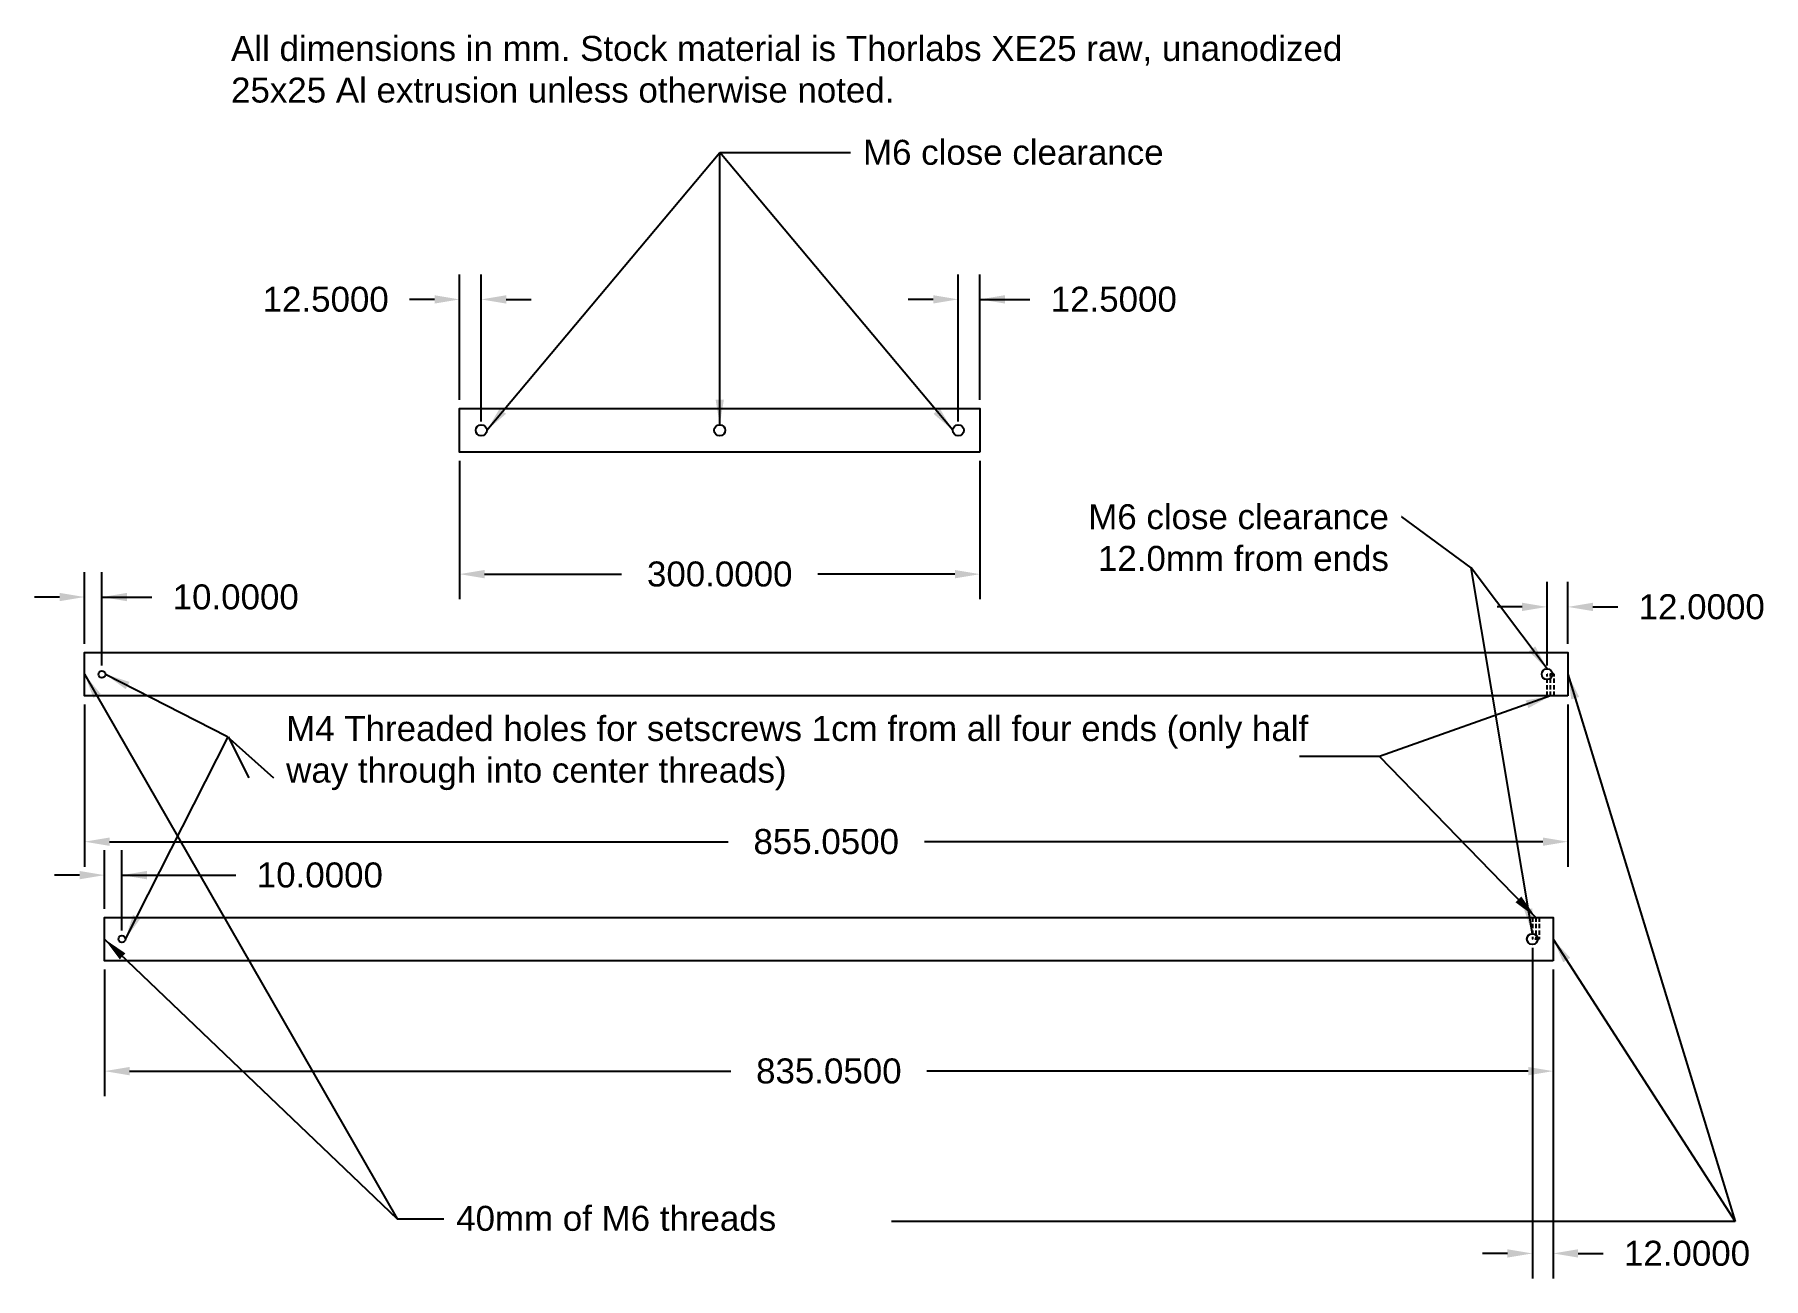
# Model space of a CAD drawing. Header units: inches. Extents: x 101 to 1098, y 80 to 797.
import ezdxf

# ---------------------------------------------------------------- set-up
doc = ezdxf.new("R2010")
doc.units = ezdxf.units.IN
doc.header["$MEASUREMENT"] = 0
doc.linetypes.add('DASHED', pattern=[0.375, 0.25, -0.125])
doc.layers.add('bar', color=7, linetype='Continuous')
doc.layers.add('dim', color=3, linetype='Continuous')
doc.styles.get("Standard").update_dxf_attribs({"font": 'arial.ttf'})
doc.dimstyles.get("Standard").update_dxf_attribs({"dimscale": 80, "dimtxt": 0.18, "dimasz": 0.18, "dimexe": 0.18, "dimexo": 0.0625, "dimgap": 0.09, "dimtad": 0, "dimtih": 1, "dimtoh": 1, "dimdec": 4, "dimzin": 0, "dimdsep": 46, "dimtxsty": 'Standard', "dimcen": 0.09, "dimadec": 0, "dimazin": 0, "dimtfac": 1, "dimtdec": 4, "dimtofl": 0, "dimtmove": 0, "dimatfit": 3, "dimfxl": 1, "dimtolj": 1, "dimtzin": 0, "dimarcsym": 0})

# ---------------------------------------------------------------- blocks, each defined once
blk = doc.blocks.new('*D7')
at = {"layer": 'Defpoints', "color": 0}
for p in [(141.61, 262.86), (976.66, 262.86), (976.66, 199.27)]:
    blk.add_point(p, dxfattribs=at)
at = {"layer": 'dim', "color": 0, "lineweight": -2}
for p, q in [((141.61, 257.86), (141.61, 184.87)), ((976.66, 257.86), (976.66, 184.87)), ((156.01, 199.27), (502.57, 199.27)), ((962.26, 199.27), (615.71, 199.27))]:
    blk.add_line(p, q, dxfattribs=at)
at = {"layer": 'dim', "color": 0}
for points in [[(156.01, 201.67), (156.01, 196.87), (141.61, 199.27)], [(962.26, 196.87), (962.26, 201.67), (976.66, 199.27)]]:
    blk.add_solid(points, dxfattribs=at)
at = {"layer": 'dim', "color": 0, "insert": (559.14, 199.27), "char_height": 14.4, "attachment_point": 5}
blk.add_mtext('\\A1;835.0500', dxfattribs=at)
blk = doc.blocks.new('*D8')
at = {"layer": 'Defpoints', "color": 0}
for p in [(130.09, 415.5), (985.14, 415.5), (985.14, 331.49)]:
    blk.add_point(p, dxfattribs=at)
at = {"layer": 'dim', "color": 0, "lineweight": -2}
for p, q in [((130.09, 410.5), (130.09, 317.09)), ((985.14, 410.5), (985.14, 317.09)), ((144.49, 331.49), (501.05, 331.49)), ((970.74, 331.49), (614.19, 331.49))]:
    blk.add_line(p, q, dxfattribs=at)
at = {"layer": 'dim', "color": 0}
for points in [[(144.49, 333.89), (144.49, 329.09), (130.09, 331.49)], [(970.74, 329.09), (970.74, 333.89), (985.14, 331.49)]]:
    blk.add_solid(points, dxfattribs=at)
at = {"layer": 'dim', "color": 0, "insert": (557.62, 331.49), "char_height": 14.4, "attachment_point": 5}
blk.add_mtext('\\A1;855.0500', dxfattribs=at)
blk = doc.blocks.new('*D9')
at = {"layer": 'Defpoints', "color": 0}
for p in [(346.25, 556.07), (646.25, 556.07), (646.25, 485.67)]:
    blk.add_point(p, dxfattribs=at)
at = {"layer": 'dim', "color": 0, "lineweight": -2}
for p, q in [((346.25, 551.07), (346.25, 471.27)), ((646.25, 551.07), (646.25, 471.27)), ((360.65, 485.67), (439.68, 485.67)), ((631.85, 485.67), (552.82, 485.67))]:
    blk.add_line(p, q, dxfattribs=at)
at = {"layer": 'dim', "color": 0}
for points in [[(360.65, 488.07), (360.65, 483.27), (346.25, 485.67)], [(631.85, 483.27), (631.85, 488.07), (646.25, 485.67)]]:
    blk.add_solid(points, dxfattribs=at)
at = {"layer": 'dim', "color": 0, "insert": (496.25, 485.67), "char_height": 14.4, "attachment_point": 5}
blk.add_mtext('\\A1;300.0000', dxfattribs=at)
blk = doc.blocks.new('*D10')
at = {"layer": 'Defpoints', "color": 0}
for p in [(346.25, 644), (346.25, 581.07), (358.75, 568.57)]:
    blk.add_point(p, dxfattribs=at)
at = {"layer": 'dim', "color": 0, "lineweight": -2}
for p, q in [((346.25, 586.07), (346.25, 658.4)), ((358.75, 573.57), (358.75, 658.4)), ((331.85, 644), (317.45, 644)), ((373.15, 644), (387.55, 644))]:
    blk.add_line(p, q, dxfattribs=at)
at = {"layer": 'dim', "color": 0}
for points in [[(331.85, 641.6), (331.85, 646.4), (346.25, 644)], [(373.15, 646.4), (373.15, 641.6), (358.75, 644)]]:
    blk.add_solid(points, dxfattribs=at)
at = {"layer": 'dim', "color": 0, "insert": (269.11, 644), "char_height": 14.4, "attachment_point": 5}
blk.add_mtext('\\A1;12.5000', dxfattribs=at)
blk = doc.blocks.new('*D11')
at = {"layer": 'Defpoints', "color": 0}
for p in [(633.75, 644.04), (646.25, 581.07), (633.75, 568.57)]:
    blk.add_point(p, dxfattribs=at)
at = {"layer": 'dim', "color": 0, "lineweight": -2}
for p, q in [((633.75, 573.57), (633.75, 658.44)), ((646.25, 586.07), (646.25, 658.44)), ((619.35, 644.04), (604.95, 644.04)), ((646.25, 644.04), (675.05, 644.04)), ((660.65, 644.04), (675.05, 644.04))]:
    blk.add_line(p, q, dxfattribs=at)
at = {"layer": 'dim', "color": 0}
for points in [[(619.35, 641.64), (619.35, 646.44), (633.75, 644.04)], [(660.65, 646.44), (660.65, 641.64), (646.25, 644.04)]]:
    blk.add_solid(points, dxfattribs=at)
at = {"layer": 'dim', "color": 0, "insert": (723.39, 644.04), "char_height": 14.4, "attachment_point": 5}
blk.add_mtext('\\A1;12.5000', dxfattribs=at)
blk = doc.blocks.new('*D13')
at = {"layer": 'Defpoints', "color": 0}
for p in [(130.09, 472.48), (130.09, 440.5), (140.09, 428)]:
    blk.add_point(p, dxfattribs=at)
at = {"layer": 'dim', "color": 0, "lineweight": -2}
for p, q in [((130.09, 445.5), (130.09, 486.88)), ((140.09, 433), (140.09, 486.88)), ((115.69, 472.48), (101.29, 472.48)), ((140.09, 472.48), (168.89, 472.48)), ((154.49, 472.48), (168.89, 472.48))]:
    blk.add_line(p, q, dxfattribs=at)
at = {"layer": 'dim', "color": 0}
for points in [[(115.69, 470.08), (115.69, 474.88), (130.09, 472.48)], [(154.49, 474.88), (154.49, 470.08), (140.09, 472.48)]]:
    blk.add_solid(points, dxfattribs=at)
at = {"layer": 'dim', "color": 0, "insert": (217.24, 472.48), "char_height": 14.4, "attachment_point": 5}
blk.add_mtext('\\A1;10.0000', dxfattribs=at)
blk = doc.blocks.new('*D14')
at = {"layer": 'Defpoints', "color": 0}
for p in [(141.61, 312.22), (141.61, 287.86), (151.61, 275.36)]:
    blk.add_point(p, dxfattribs=at)
at = {"layer": 'dim', "color": 0, "lineweight": -2}
for p, q in [((141.61, 292.86), (141.61, 326.62)), ((151.61, 280.36), (151.61, 326.62)), ((127.21, 312.22), (112.81, 312.22)), ((151.61, 312.22), (217.39, 312.22)), ((166.01, 312.22), (180.41, 312.22))]:
    blk.add_line(p, q, dxfattribs=at)
at = {"layer": 'dim', "color": 0}
for points in [[(127.21, 309.82), (127.21, 314.62), (141.61, 312.22)], [(166.01, 314.62), (166.01, 309.82), (151.61, 312.22)]]:
    blk.add_solid(points, dxfattribs=at)
at = {"layer": 'dim', "color": 0, "insert": (265.74, 312.22), "char_height": 14.4, "attachment_point": 5}
blk.add_mtext('\\A1;10.0000', dxfattribs=at)
blk = doc.blocks.new('*D15')
at = {"layer": 'Defpoints', "color": 0}
for p in [(985.14, 466.8), (985.14, 440.5), (973.14, 428)]:
    blk.add_point(p, dxfattribs=at)
at = {"layer": 'dim', "color": 0, "lineweight": -2, "ltscale": 10}
for p, q in [((973.14, 433), (973.14, 481.2)), ((985.14, 445.5), (985.14, 481.2)), ((958.74, 466.8), (944.34, 466.8)), ((999.54, 466.8), (1013.94, 466.8))]:
    blk.add_line(p, q, dxfattribs=at)
at = {"layer": 'dim', "color": 0}
for points in [[(958.74, 464.4), (958.74, 469.2), (973.14, 466.8)], [(999.54, 469.2), (999.54, 464.4), (985.14, 466.8)]]:
    blk.add_solid(points, dxfattribs=at)
at = {"layer": 'dim', "color": 0, "ltscale": 10, "insert": (1062.29, 466.8), "char_height": 14.4, "attachment_point": 5}
blk.add_mtext('\\A1;12.0000', dxfattribs=at)
blk = doc.blocks.new('*D16')
at = {"layer": 'Defpoints', "color": 0}
for p in [(964.66, 275.36), (976.66, 262.86), (976.66, 94.2)]:
    blk.add_point(p, dxfattribs=at)
at = {"layer": 'dim', "color": 0, "lineweight": -2, "ltscale": 10}
for p, q in [((964.66, 270.36), (964.66, 79.8)), ((976.66, 257.86), (976.66, 79.8)), ((950.26, 94.2), (935.86, 94.2)), ((991.06, 94.2), (1005.46, 94.2))]:
    blk.add_line(p, q, dxfattribs=at)
at = {"layer": 'dim', "color": 0}
for points in [[(950.26, 91.8), (950.26, 96.6), (964.66, 94.2)], [(991.06, 96.6), (991.06, 91.8), (976.66, 94.2)]]:
    blk.add_solid(points, dxfattribs=at)
at = {"layer": 'dim', "color": 0, "ltscale": 10, "insert": (1053.81, 94.2), "char_height": 14.4, "attachment_point": 5}
blk.add_mtext('\\A1;12.0000', dxfattribs=at)

msp = doc.modelspace()

# ---------------------------------------------------------------- linework, layer by layer
at = {"layer": 'bar', "linetype": 'DASHED', "ltscale": 10}
for p, q in [((977.1431, 427.99731), (973.1431, 427.99731)), ((973.1431, 415.49731), (973.1431, 427.99731)), ((975.1431, 415.49731), (975.1431, 427.99731)), ((977.1431, 415.49731), (977.1431, 427.99731)), ((964.66346, 287.86381), (964.66346, 275.36381)), ((966.66346, 287.86381), (966.66346, 275.36381)), ((968.66346, 287.86381), (968.66346, 275.36381)), ((968.66346, 275.36381), (964.66346, 275.36381))]:
    msp.add_line(p, q, dxfattribs=at)
at = {"layer": 'bar'}
for points in [[(646.25168, 556.06972), (346.25168, 556.06972), (346.25168, 581.06972), (646.25168, 581.06972)], [(985.1431, 415.49731), (130.0931, 415.49731), (130.0931, 440.49731), (985.1431, 440.49731)], [(976.66346, 262.86381), (141.61346, 262.86381), (141.61346, 287.86381), (976.66346, 287.86381)]]:
    msp.add_lwpolyline(points, close=True, dxfattribs=at)
for centre, radius in [((358.75168, 568.56972), 3.2), ((496.25168, 568.56972), 3.2), ((633.75168, 568.56972), 3.2), ((140.0931, 427.99731), 2), ((973.1431, 427.99731), 3.1), ((151.61346, 275.36381), 2), ((964.66346, 275.36381), 3.1)]:
    msp.add_circle(centre, radius, dxfattribs=at)

# ---------------------------------------------------------------- texts
at = {"layer": 'dim', "char_height": 14.4}
for s, insert, width, attachment_point in [('{All dimensions in mm. Stock material is Thorlabs XE25 raw, unanodized 25x25 Al extrusion unless otherwise noted.}', (214.55366, 757.25634), 677.4044185, 7), ('{M6 close clearance}', (578.82773, 721.38141), 677.4044185, 7), ('{M6 close clearance\\P12.0mm from ends  }', (881.94715, 525.97651), 221.8470216, 3), ('{M4 Threaded holes for setscrews 1cm from all four ends (only half way through into center threads)}', (246.31095, 361.17239), 602.9644606, 7), ('40mm of M6 threads', (344.31847, 107.02718), 491.8190456, 7)]:
    msp.add_mtext(s, dxfattribs=dict(at, insert=insert, width=width, attachment_point=attachment_point))

# ---------------------------------------------------------------- dimensions: what is measured, and where the dimension line sits
at = {"layer": 'dim'}
for base, p1, p2, picture, middle in [((346.25168, 643.99635), (358.75168, 568.56972), (346.25168, 581.06972), '*D10', (269.10882, 643.99635)), ((646.25168, 485.67379), (346.25168, 556.06972), (646.25168, 556.06972), '*D9', (496.25168, 485.67379)), ((976.66346, 199.26652), (141.61346, 262.86381), (976.66346, 262.86381), '*D7', (559.13846, 199.26652))]:
    dim = msp.add_linear_dim(base=base, p1=p1, p2=p2, angle=180, dimstyle='Standard', dxfattribs=at)
    dim.commit()
    dim.dimension.update_dxf_attribs({"geometry": picture, "text_midpoint": middle})
for base, p1, p2, picture, middle in [((633.75168, 644.04037), (646.25168, 581.06972), (633.75168, 568.56972), '*D11', (723.39454, 644.04037)), ((985.1431, 331.49365), (130.0931, 415.49731), (985.1431, 415.49731), '*D8', (557.6181, 331.49365))]:
    dim = msp.add_linear_dim(base=base, p1=p1, p2=p2, angle=180, dimstyle='Standard', dxfattribs=at)
    dim.commit()
    dim.dimension.update_dxf_attribs({"geometry": picture, "text_midpoint": middle, "dimtype": 160})
for base, p1, p2, picture, middle in [((130.0931, 472.48066), (140.0931, 427.99731), (130.0931, 440.49731), '*D13', (217.23596, 472.48066)), ((141.61346, 312.21837), (151.61346, 275.36381), (141.61346, 287.86381), '*D14', (265.73616, 312.21837))]:
    dim = msp.add_linear_dim(base=base, p1=p1, p2=p2, dimstyle='Standard', dxfattribs=at)
    dim.commit()
    dim.dimension.update_dxf_attribs({"geometry": picture, "text_midpoint": middle, "dimtype": 160})
at = {"layer": 'dim', "ltscale": 10}
for base, p1, p2, picture, middle in [((985.1431, 466.79963), (973.1431, 427.99731), (985.1431, 440.49731), '*D15', (1062.28596, 466.79963)), ((976.66346, 94.20305), (964.66346, 275.36381), (976.66346, 262.86381), '*D16', (1053.80632, 94.20305))]:
    dim = msp.add_linear_dim(base=base, p1=p1, p2=p2, dimstyle='Standard', dxfattribs=at)
    dim.commit()
    dim.dimension.update_dxf_attribs({"geometry": picture, "text_midpoint": middle})

# ---------------------------------------------------------------- leaders
at = {"layer": 'dim', "annotation_type": 0, "has_hookline": 1, "hookline_direction": 1}
for points in [[(361.95168, 568.56972), (496.25168, 728.58141), (571.62773, 728.58141)], [(630.55168, 568.56972), (496.25168, 728.58141), (571.62773, 728.58141)], [(964.66346, 278.46381), (929.43313, 489.34447), (889.32715, 518.77651), (889.14715, 518.77651)], [(985.1431, 427.99731), (1081.56964, 112.53125), (595.22577, 112.53125)], [(141.61346, 275.36381), (310.30991, 114.22718), (337.11847, 114.22718)]]:
    msp.add_leader(points, dimstyle='Standard', override={"dimtad": 0}, dxfattribs=at)
at = {"layer": 'dim', "annotation_type": 0, "has_hookline": 1}
for points, hookline_direction, text_width in [([(496.25168, 571.76972), (496.25168, 728.58141), (571.62773, 728.58141)], 0, 209.85), ([(973.1431, 431.09731), (929.43313, 489.34447), (889.32715, 518.77651), (889.14715, 518.77651)], 1, 209.85), ([(130.0931, 427.99731), (310.30991, 114.22718), (337.11847, 114.22718)], 0, 236.52857), ([(142.0931, 427.99731), (212.11844, 392.40075), (238.93095, 368.37239), (239.11095, 368.37239)], 0, 582.23571)]:
    msp.add_leader(points, dimstyle='Standard', override={"dimtad": 0}, dxfattribs=dict(at, hookline_direction=hookline_direction, text_width=text_width))
at = {"layer": 'dim'}
for points in [[(975.1431, 415.49731), (876.61716, 380.61959), (830.38112, 380.61959)], [(153.61346, 275.36381), (212.90465, 392.0011), (224.71095, 368.37239)], [(976.66346, 275.36381), (1081.56964, 112.53125), (595.22577, 112.53125)]]:
    msp.add_leader(points, dimstyle='Standard', dxfattribs=at)
at = {"layer": 'dim', "ltscale": 10, "annotation_type": 0, "has_hookline": 1, "hookline_direction": 1}
msp.add_leader([(966.66346, 287.86381), (876.61716, 380.61959), (830.38112, 380.61959)], dimstyle='Standard', override={"dimtad": 0}, dxfattribs=at)

doc.saveas('drawing.dxf')
